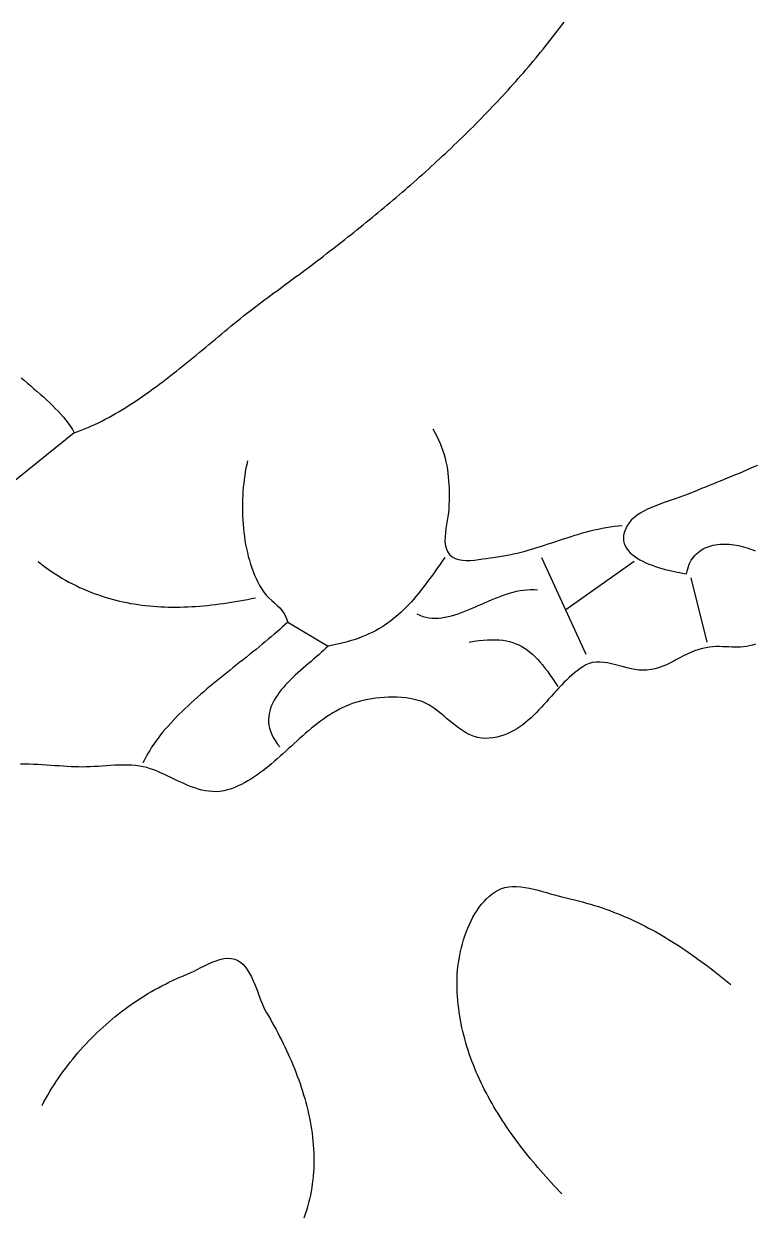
# Model space of a CAD drawing. Header units: millimetres. Extents: x 38 to 1209, y 36 to 1580.
# Drawn here: x 253.5 to 434.7, y 975 to 1271.5 of the extents above; entities that cross this region are included whole.
import ezdxf

# ---------------------------------------------------------------- set-up
doc = ezdxf.new("R2010")
doc.units = ezdxf.units.MM
doc.layers.add('0_0_0', color=3, linetype='Continuous')

msp = doc.modelspace()

# ---------------------------------------------------------------- linework, layer by layer
at = {"layer": '0_0_0'}
for points in [[(252.8224, 1183.6392), (253.6071, 1182.9665), (254.3968, 1182.2915), (255.1888, 1181.6139), (255.9804, 1180.933), (256.769, 1180.2484), (257.5519, 1179.5596), (258.3264, 1178.8662), (259.09, 1178.1675), (259.8398, 1177.4632), (260.5733, 1176.7528), (261.2878, 1176.0356), (261.9806, 1175.3114), (262.6491, 1174.5795), (263.2906, 1173.8394), (263.9025, 1173.0907), (264.482, 1172.3329), (265.0265, 1171.5655), (265.5334, 1170.788), (266, 1170), (266.8567, 1170.2944), (267.7132, 1170.609), (268.5694, 1170.9431), (269.4252, 1171.2963), (270.2806, 1171.6679), (271.1355, 1172.0573), (271.9898, 1172.4641), (272.8435, 1172.8877), (273.6966, 1173.3275), (274.5488, 1173.7829), (275.4002, 1174.2534), (276.2508, 1174.7384), (277.1004, 1175.2374), (277.9489, 1175.7497), (278.7964, 1176.2749), (279.6427, 1176.8124), (280.4878, 1177.3616), (281.3315, 1177.922), (282.174, 1178.4929), (283.015, 1179.0739), (283.8545, 1179.6643), (284.6925, 1180.2637), (285.5288, 1180.8714), (286.3635, 1181.4868), (287.1964, 1182.1095), (288.0275, 1182.7389), (288.8567, 1183.3744), (289.6839, 1184.0154), (290.5092, 1184.6614), (291.3323, 1185.3119), (292.1533, 1185.9661), (292.9721, 1186.6237), (293.7886, 1187.284), (294.6028, 1187.9465), (295.4145, 1188.6107), (296.2238, 1189.2758), (297.0305, 1189.9415), (297.8346, 1190.6071), (298.636, 1191.272), (299.4347, 1191.9358), (300.2306, 1192.5979), (301.0235, 1193.2576), (301.8136, 1193.9144), (302.6006, 1194.5678), (303.3846, 1195.2172), (304.1654, 1195.8621), (304.943, 1196.5018), (305.7173, 1197.1359), (306.4883, 1197.7637), (307.2559, 1198.3848), (308.02, 1198.9984), (308.7806, 1199.6042), (309.5376, 1200.2014), (310.2909, 1200.7897), (311.0404, 1201.3683), (311.7862, 1201.9367), (312.5281, 1202.4944), (313.266, 1203.0409), (314, 1203.5755), (314.7726, 1204.1341), (315.545, 1204.6943), (316.3173, 1205.2559), (317.0893, 1205.8191), (317.861, 1206.3838), (318.6324, 1206.95), (319.4034, 1207.5178), (320.1741, 1208.087), (320.9443, 1208.6579), (321.7141, 1209.2303), (322.4834, 1209.8042), (323.2521, 1210.3797), (324.0203, 1210.9569), (324.7879, 1211.5356), (325.5549, 1212.1159), (326.3212, 1212.6978), (327.0867, 1213.2813), (327.8516, 1213.8665), (328.6157, 1214.4533), (329.3789, 1215.0417), (330.1413, 1215.6318), (330.9029, 1216.2235), (331.6635, 1216.8169), (332.4232, 1217.412), (333.1819, 1218.0088), (333.9396, 1218.6072), (334.6962, 1219.2074), (335.4517, 1219.8093), (336.2061, 1220.4128), (336.9594, 1221.0181), (337.7115, 1221.6252), (338.4623, 1222.234), (339.2119, 1222.8445), (339.9601, 1223.4568), (340.7071, 1224.0709), (341.4526, 1224.6867), (342.1968, 1225.3043), (342.9395, 1225.9238), (343.6808, 1226.545), (344.4205, 1227.168), (345.1587, 1227.7929), (345.8953, 1228.4195), (346.6303, 1229.048), (347.3637, 1229.6784), (348.0954, 1230.3106), (348.8253, 1230.9447), (349.5535, 1231.5806), (350.2799, 1232.2184), (351.0045, 1232.8581), (351.7273, 1233.4997), (352.4481, 1234.1432), (353.167, 1234.7886), (353.884, 1235.4359), (354.5989, 1236.0851), (355.3118, 1236.7363), (356.0227, 1237.3894), (356.7314, 1238.0445), (357.438, 1238.7016), (358.1424, 1239.3606), (358.8447, 1240.0216), (359.5446, 1240.6845), (360.2423, 1241.3495), (360.9377, 1242.0165), (361.6307, 1242.6854), (362.3214, 1243.3564), (363.0096, 1244.0295), (363.6954, 1244.7045), (364.3787, 1245.3816), (365.0595, 1246.0608), (365.7377, 1246.742), (366.4133, 1247.4253), (367.0863, 1248.1107), (367.7566, 1248.7982), (368.4242, 1249.4877), (369.0891, 1250.1794), (369.7512, 1250.8731), (370.4105, 1251.569), (371.067, 1252.267), (371.7206, 1252.9672), (372.3713, 1253.6695), (373.019, 1254.374), (373.6638, 1255.0806), (374.3056, 1255.7894), (374.9443, 1256.5003), (375.5799, 1257.2135), (376.2124, 1257.9288), (376.8417, 1258.6464), (377.4679, 1259.3661), (378.0908, 1260.0881), (378.7105, 1260.8123), (379.3269, 1261.5388), (379.9399, 1262.2675), (380.5496, 1262.9985), (381.1559, 1263.7317), (381.7588, 1264.4672), (382.3582, 1265.2049), (382.9541, 1265.945), (383.5464, 1266.6873), (384.1352, 1267.432), (384.7203, 1268.179), (385.3019, 1268.9283), (385.8797, 1269.6799), (386.4538, 1270.4339), (387.0242, 1271.1902), (387.5908, 1271.9488)], [(266, 1170), (220, 1132.8843), (198, 1114)], [(355, 1171), (355.5218, 1170.0668), (355.9999, 1169.1405), (356.436, 1168.2196), (356.8317, 1167.3028), (357.1886, 1166.3886), (357.5084, 1165.4758), (357.7927, 1164.5628), (358.0431, 1163.6484), (358.2613, 1162.7311), (358.4488, 1161.8097), (358.6075, 1160.8826), (358.7388, 1159.9485), (358.8444, 1159.0061), (358.9259, 1158.0539), (358.985, 1157.0906), (359.0234, 1156.1148), (359.0426, 1155.1251), (359.0443, 1154.1202), (359.0301, 1153.0986), (359.0016, 1152.059), (358.9606, 1151), (358.8885, 1150.1262), (358.7603, 1149.1955), (358.5973, 1148.2217), (358.4208, 1147.2182), (358.2524, 1146.1989), (358.1133, 1145.1774), (358.025, 1144.1672), (358.0088, 1143.1821), (358.0862, 1142.2358), (358.2785, 1141.3418), (358.6072, 1140.5139), (359.1181, 1139.7582), (359.7669, 1139.1805), (360.5326, 1138.7617), (361.3942, 1138.4823), (362.3306, 1138.3229), (363.321, 1138.2643), (364.3443, 1138.287), (365.3796, 1138.3719), (366.4057, 1138.4994), (367.4019, 1138.6504), (368.3469, 1138.8053), (369.22, 1138.945), (370, 1139.0501), (371.0143, 1139.1763), (372.0202, 1139.326), (373.0182, 1139.4977), (374.0088, 1139.6897), (374.9925, 1139.9004), (375.97, 1140.1283), (376.9417, 1140.3717), (377.9083, 1140.6292), (378.8702, 1140.8991), (379.8281, 1141.1798), (380.7824, 1141.4699), (381.7338, 1141.7676), (382.6827, 1142.0714), (383.6298, 1142.3798), (384.5755, 1142.6911), (385.5205, 1143.0038), (386.4652, 1143.3163), (387.4103, 1143.627), (388.3562, 1143.9343), (389.3036, 1144.2367), (390.2529, 1144.5326), (391.2048, 1144.8204), (392.1598, 1145.0985), (393.1184, 1145.3654), (394.0811, 1145.6194), (395.0486, 1145.859), (396.0214, 1146.0826), (397.0001, 1146.2886), (397.9851, 1146.4755), (398.977, 1146.6417), (399.9764, 1146.7855), (400.9839, 1146.9055), (402, 1147)], [(309, 1163), (308.8009, 1162.1207), (308.6176, 1161.2212), (308.4504, 1160.303), (308.2995, 1159.3674), (308.1653, 1158.4161), (308.048, 1157.4504), (307.9481, 1156.4718), (307.8657, 1155.4818), (307.8013, 1154.4818), (307.7551, 1153.4733), (307.7274, 1152.4578), (307.7185, 1151.4367), (307.7288, 1150.4115), (307.7585, 1149.3837), (307.808, 1148.3547), (307.8776, 1147.3259), (307.9675, 1146.2989), (308.0781, 1145.2751), (308.2097, 1144.256), (308.3626, 1143.243), (308.5372, 1142.2376), (308.7336, 1141.2413), (308.9523, 1140.2555), (309.1935, 1139.2817), (309.4576, 1138.3214), (309.7448, 1137.3759), (310.0555, 1136.4469), (310.39, 1135.5357), (310.7485, 1134.6438), (311.1314, 1133.7727), (311.5391, 1132.9238), (311.9717, 1132.0987), (312.4297, 1131.2987), (313.0202, 1130.4229), (313.6566, 1129.6576), (314.324, 1128.9742), (315.0077, 1128.3438), (315.6926, 1127.7376), (316.3641, 1127.127), (317.0073, 1126.4831), (317.6073, 1125.7772), (318.1493, 1124.9806), (318.6185, 1124.0644), (319, 1123), (329, 1117), (328.4508, 1116.4727), (327.8781, 1115.9414), (327.2847, 1115.406), (326.6735, 1114.8662), (326.0476, 1114.3219), (325.4099, 1113.773), (324.7632, 1113.2192), (324.1106, 1112.6605), (323.4551, 1112.0966), (322.7994, 1111.5274), (322.1467, 1110.9528), (321.4998, 1110.3725), (320.8616, 1109.7865), (320.2352, 1109.1946), (319.6235, 1108.5965), (319.0294, 1107.9922), (318.4558, 1107.3815), (317.9058, 1106.7642), (317.3822, 1106.1401), (316.888, 1105.5092), (316.4261, 1104.8712), (315.9995, 1104.226), (315.6112, 1103.5735), (315.264, 1102.9134), (314.9609, 1102.2456), (314.7049, 1101.57), (314.4989, 1100.8864), (314.3459, 1100.1945), (314.2488, 1099.4944), (314.2105, 1098.7858), (314.234, 1098.0685), (314.3223, 1097.3424), (314.4782, 1096.6074), (314.7047, 1095.8632), (315.0049, 1095.1098), (315.3815, 1094.3469), (315.8376, 1093.5744), (316.3761, 1092.7921), (317, 1092)], [(435.6232, 1161.8912), (434.7026, 1161.4887), (433.7803, 1161.0896), (432.8566, 1160.6937), (431.9315, 1160.3009), (431.0052, 1159.9108), (430.0778, 1159.5232), (429.1496, 1159.1378), (428.2207, 1158.7545), (427.2912, 1158.373), (426.3613, 1157.993), (425.4312, 1157.6144), (424.501, 1157.2368), (423.5708, 1156.86), (422.6408, 1156.4838), (421.7113, 1156.108), (420.7823, 1155.7322), (419.8539, 1155.3564), (418.9264, 1154.9801), (418, 1154.6033), (417.2004, 1154.2932), (416.33, 1153.9801), (415.4011, 1153.661), (414.4263, 1153.3328), (413.4181, 1152.9925), (412.3891, 1152.6371), (411.3518, 1152.2635), (410.3187, 1151.8687), (409.3023, 1151.4496), (408.3152, 1151.0032), (407.3698, 1150.5265), (406.4788, 1150.0164), (405.6546, 1149.4699), (404.9097, 1148.884), (404.2568, 1148.2556), (403.7083, 1147.5817), (403.1829, 1146.7593), (402.7863, 1145.9699), (402.512, 1145.213), (402.3533, 1144.488), (402.3039, 1143.7944), (402.3572, 1143.1316), (402.5067, 1142.4992), (402.7458, 1141.8964), (403.068, 1141.3229), (403.4669, 1140.7781), (403.9358, 1140.2614), (404.4684, 1139.7723), (405.058, 1139.3102), (405.6982, 1138.8746), (406.3824, 1138.465), (407.1041, 1138.0809), (407.8568, 1137.7215), (408.634, 1137.3866), (409.4292, 1137.0754), (410.2358, 1136.7875), (411.0473, 1136.5222), (411.8573, 1136.2792), (412.6591, 1136.0578), (413.4463, 1135.8574), (414.2124, 1135.6776), (414.9508, 1135.5179), (415.6551, 1135.3775), (416.3186, 1135.2561), (416.935, 1135.1531), (417.4976, 1135.0679), (418, 1135), (418.1169, 1135.6302), (418.2658, 1136.2296), (418.4456, 1136.7984), (418.6551, 1137.3372), (418.8934, 1137.8462), (419.1591, 1138.3258), (419.4513, 1138.7764), (419.7687, 1139.1983), (420.1104, 1139.592), (420.4752, 1139.9578), (420.8619, 1140.2961), (421.2695, 1140.6072), (421.6968, 1140.8915), (422.1427, 1141.1495), (422.6062, 1141.3813), (423.0861, 1141.5876), (423.5812, 1141.7685), (424.0905, 1141.9245), (424.6129, 1142.056), (425.1473, 1142.1632), (425.6925, 1142.2467), (426.2474, 1142.3068), (426.8109, 1142.3437), (427.3819, 1142.358), (427.9593, 1142.35), (428.5419, 1142.32), (429.1287, 1142.2685), (429.7186, 1142.1957), (430.3104, 1142.1021), (430.9029, 1141.988), (431.4952, 1141.8539), (432.0861, 1141.7), (432.6745, 1141.5268), (433.2592, 1141.3347), (433.8392, 1141.1239), (434.4133, 1140.8949), (434.9804, 1140.648)], [(358, 1139), (357.3548, 1138.0933), (356.7221, 1137.2048), (356.1004, 1136.3342), (355.4882, 1135.4817), (354.8842, 1134.6472), (354.2869, 1133.8308), (353.695, 1133.0324), (353.1068, 1132.252), (352.5212, 1131.4896), (351.9365, 1130.7452), (351.3514, 1130.0189), (350.7645, 1129.3106), (350.1742, 1128.6204), (349.5793, 1127.9481), (348.9782, 1127.2939), (348.3696, 1126.6577), (347.752, 1126.0396), (347.124, 1125.4394), (346.4841, 1124.8573), (345.831, 1124.2932), (345.1631, 1123.7472), (344.4792, 1123.2191), (343.7776, 1122.7091), (343.0571, 1122.2171), (342.3162, 1121.7432), (341.5534, 1121.2872), (340.7674, 1120.8493), (339.9566, 1120.4294), (339.1197, 1120.0275), (338.2553, 1119.6437), (337.3619, 1119.2778), (336.4381, 1118.93), (335.4825, 1118.6002), (334.4935, 1118.2885), (333.4699, 1117.9947), (332.4102, 1117.719), (331.3129, 1117.4613), (330.1766, 1117.2216), (329, 1117)], [(382, 1139), (393, 1115)], [(257, 1138), (257.8379, 1137.35), (258.6797, 1136.7221), (259.5253, 1136.1162), (260.3747, 1135.5318), (261.2279, 1134.9689), (262.0848, 1134.4271), (262.9454, 1133.9061), (263.8097, 1133.4058), (264.6776, 1132.9258), (265.5491, 1132.466), (266.4242, 1132.0259), (267.3028, 1131.6055), (268.185, 1131.2043), (269.0706, 1130.8223), (269.9596, 1130.459), (270.8521, 1130.1144), (271.748, 1129.788), (272.6472, 1129.4797), (273.5497, 1129.1891), (274.4555, 1128.9161), (275.3646, 1128.6604), (276.2769, 1128.4217), (277.1924, 1128.1997), (278.111, 1127.9943), (279.0328, 1127.8051), (279.9577, 1127.6319), (280.8856, 1127.4745), (281.8166, 1127.3325), (282.7506, 1127.2058), (283.6876, 1127.094), (284.6274, 1126.9969), (285.5702, 1126.9143), (286.5159, 1126.8459), (287.4644, 1126.7914), (288.4158, 1126.7506), (289.3699, 1126.7233), (290.3268, 1126.7091), (291.2863, 1126.7078), (292.2486, 1126.7192), (293.2135, 1126.743), (294.1811, 1126.779), (295.1512, 1126.8268), (296.1239, 1126.8863), (297.0991, 1126.9571), (298.0768, 1127.0391), (299.057, 1127.1319), (300.0396, 1127.2354), (301.0247, 1127.3491), (302.0121, 1127.473), (303.0018, 1127.6068), (303.9938, 1127.7501), (304.9881, 1127.9027), (305.9847, 1128.0644), (306.9834, 1128.2349), (307.9844, 1128.414), (308.9875, 1128.6013), (309.9927, 1128.7968), (311, 1129)], [(405, 1138), (388, 1126)], [(419, 1134), (423, 1118)], [(351, 1125), (351.7469, 1124.6578), (352.5017, 1124.3869), (353.2641, 1124.1835), (354.0338, 1124.044), (354.8105, 1123.9646), (355.5941, 1123.9415), (356.3842, 1123.9711), (357.1806, 1124.0497), (357.983, 1124.1734), (358.7912, 1124.3386), (359.605, 1124.5416), (360.424, 1124.7786), (361.2481, 1125.046), (362.0769, 1125.3399), (362.9102, 1125.6567), (363.7478, 1125.9927), (364.5893, 1126.3441), (365.4346, 1126.7071), (366.2834, 1127.0782), (367.1355, 1127.4535), (367.9905, 1127.8294), (368.8482, 1128.202), (369.7085, 1128.5678), (370.5709, 1128.9229), (371.4353, 1129.2637), (372.3014, 1129.5864), (373.1689, 1129.8873), (374.0376, 1130.1626), (374.9073, 1130.4088), (375.7777, 1130.6219), (376.6485, 1130.7984), (377.5194, 1130.9344), (378.3903, 1131.0263), (379.2609, 1131.0703), (380.1308, 1131.0628), (381, 1131)], [(319, 1123), (318.3579, 1122.3933), (317.698, 1121.7846), (317.0211, 1121.1736), (316.3283, 1120.5605), (315.6203, 1119.945), (314.8982, 1119.3271), (314.1629, 1118.7069), (313.4154, 1118.0841), (312.6565, 1117.4587), (311.8873, 1116.8307), (311.1086, 1116.2), (310.3214, 1115.5665), (309.5267, 1114.9302), (308.7253, 1114.2909), (307.9183, 1113.6487), (307.1065, 1113.0035), (306.2909, 1112.3552), (305.4724, 1111.7037), (304.652, 1111.049), (303.8306, 1110.391), (303.0092, 1109.7296), (302.1887, 1109.0649), (301.3699, 1108.3966), (300.554, 1107.7247), (299.7418, 1107.0493), (298.9342, 1106.3701), (298.1321, 1105.6872), (297.3366, 1105.0005), (296.5486, 1104.3098), (295.769, 1103.6153), (294.9987, 1102.9167), (294.2387, 1102.214), (293.4899, 1101.5072), (292.7532, 1100.7962), (292.0297, 1100.0808), (291.3202, 1099.3612), (290.6256, 1098.6371), (289.947, 1097.9085), (289.2852, 1097.1754), (288.6412, 1096.4377), (288.0159, 1095.6954), (287.4103, 1094.9482), (286.8254, 1094.1963), (286.2619, 1093.4395), (285.721, 1092.6778), (285.2034, 1091.911), (284.7102, 1091.1392), (284.2424, 1090.3623), (283.8007, 1089.5801), (283.3863, 1088.7927), (283, 1088)], [(364, 1118), (365.2255, 1118.2109), (366.3955, 1118.378), (367.5124, 1118.501), (368.579, 1118.58), (369.5979, 1118.6149), (370.5718, 1118.6054), (371.5033, 1118.5516), (372.3951, 1118.4533), (373.2499, 1118.3104), (374.0704, 1118.1229), (374.8592, 1117.8906), (375.6189, 1117.6135), (376.3523, 1117.2914), (377.0619, 1116.9242), (377.7505, 1116.512), (378.4208, 1116.0544), (379.0753, 1115.5516), (379.7168, 1115.0033), (380.3479, 1114.4094), (380.9713, 1113.7699), (381.5896, 1113.0848), (382.2055, 1112.3537), (382.8217, 1111.5768), (383.4408, 1110.7539), (384.0655, 1109.8848), (384.6985, 1108.9695), (385.3424, 1108.0079), (386, 1107)], [(435.0705, 1117.5225), (434.3289, 1117.2494), (433.5942, 1117.0442), (432.8642, 1116.8986), (432.1367, 1116.8042), (431.4096, 1116.7526), (430.6807, 1116.7356), (429.9478, 1116.7447), (429.2088, 1116.7716), (428.4614, 1116.8079), (427.7034, 1116.8454), (426.9328, 1116.8756), (426.1473, 1116.8902), (425.3447, 1116.8809), (424.5229, 1116.8393), (423.6798, 1116.757), (422.813, 1116.6257), (421.9204, 1116.4371), (421, 1116.1828), (419.9825, 1115.8342), (419.0182, 1115.4445), (418.0977, 1115.0231), (417.2113, 1114.5797), (416.3496, 1114.124), (415.503, 1113.6656), (414.6622, 1113.2142), (413.8175, 1112.7793), (412.9595, 1112.3706), (412.0787, 1111.9978), (411.1656, 1111.6704), (410.2107, 1111.3981), (409.2044, 1111.1906), (408.1373, 1111.0575), (407, 1111.0085), (406.1042, 1111.0505), (405.1803, 1111.1713), (404.2334, 1111.3543), (403.2688, 1111.5827), (402.2918, 1111.8401), (401.3077, 1112.1096), (400.3217, 1112.3748), (399.3392, 1112.6189), (398.3654, 1112.8254), (397.4055, 1112.9776), (396.4649, 1113.0588), (395.5489, 1113.0524), (394.6626, 1112.9419), (393.8115, 1112.7105), (393.0007, 1112.3417), (392.2656, 1111.9036), (391.5492, 1111.4283), (390.8499, 1110.9188), (390.1661, 1110.3778), (389.4962, 1109.8085), (388.8386, 1109.2137), (388.1918, 1108.5963), (387.5541, 1107.9593), (386.924, 1107.3057), (386.2998, 1106.6384), (385.6801, 1105.9603), (385.0632, 1105.2743), (384.4475, 1104.5835), (383.8315, 1103.8907), (383.2136, 1103.1989), (382.5921, 1102.511), (381.9656, 1101.83), (381.3324, 1101.1588), (380.6909, 1100.5004), (380.0395, 1099.8576), (379.3767, 1099.2335), (378.701, 1098.6309), (378.0106, 1098.0529), (377.304, 1097.5022), (376.5797, 1096.982), (375.836, 1096.4951), (375.0714, 1096.0445), (374.2842, 1095.6331), (373.473, 1095.2639), (372.6361, 1094.9397), (371.7719, 1094.6636), (370.8789, 1094.4384), (369.9554, 1094.2671), (369, 1094.1528), (368.0147, 1094.1173), (367.0709, 1094.1814), (366.1651, 1094.3368), (365.2936, 1094.5751), (364.4532, 1094.8881), (363.6403, 1095.2673), (362.8514, 1095.7045), (362.0832, 1096.1913), (361.3321, 1096.7193), (360.5946, 1097.2803), (359.8673, 1097.8659), (359.1467, 1098.4677), (358.4294, 1099.0775), (357.7119, 1099.6868), (356.9908, 1100.2875), (356.2624, 1100.871), (355.5235, 1101.4291), (354.7705, 1101.9535), (354, 1102.4359), (353.1884, 1102.8608), (352.3122, 1103.2255), (351.38, 1103.5327), (350.4, 1103.7854), (349.3808, 1103.9864), (348.3309, 1104.1385), (347.2586, 1104.2448), (346.1725, 1104.308), (345.081, 1104.331), (343.9926, 1104.3167), (342.9156, 1104.268), (341.8587, 1104.1878), (340.8302, 1104.079), (339.8386, 1103.9444), (338.8924, 1103.7869), (338, 1103.6094), (337.0623, 1103.3857), (336.1441, 1103.1258), (335.2446, 1102.8313), (334.3631, 1102.5037), (333.4985, 1102.1449), (332.6501, 1101.7563), (331.8171, 1101.3398), (330.9987, 1100.8968), (330.1939, 1100.4292), (329.4019, 1099.9384), (328.622, 1099.4262), (327.8532, 1098.8943), (327.0948, 1098.3442), (326.3459, 1097.7777), (325.6057, 1097.1963), (324.8732, 1096.6018), (324.1478, 1095.9958), (323.4285, 1095.3798), (322.7146, 1094.7557), (322.0051, 1094.125), (321.2993, 1093.4894), (320.5963, 1092.8505), (319.8952, 1092.21), (319.1953, 1091.5695), (318.4957, 1090.9308), (317.7955, 1090.2953), (317.094, 1089.6649), (316.3903, 1089.0411), (315.6835, 1088.4256), (314.9728, 1087.82), (314.2574, 1087.226), (313.5365, 1086.6453), (312.8091, 1086.0795), (312.0746, 1085.5302), (311.3319, 1084.9991), (310.5804, 1084.4878), (309.8191, 1083.9981), (309.0472, 1083.5315), (308.2639, 1083.0897), (307.4684, 1082.6743), (306.6598, 1082.287), (305.8373, 1081.9295), (305, 1081.6035), (304.043, 1081.296), (303.0986, 1081.0762), (302.1659, 1080.9385), (301.2442, 1080.8771), (300.3327, 1080.8863), (299.4309, 1080.9603), (298.5378, 1081.0933), (297.6529, 1081.2797), (296.7753, 1081.5137), (295.9043, 1081.7896), (295.0393, 1082.1016), (294.1794, 1082.444), (293.324, 1082.8111), (292.4723, 1083.1971), (291.6236, 1083.5963), (290.7772, 1084.0029), (289.9323, 1084.4113), (289.0882, 1084.8157), (288.2442, 1085.2103), (287.3996, 1085.5894), (286.5535, 1085.9473), (285.7054, 1086.2783), (284.8545, 1086.5765), (284, 1086.8364), (283.0892, 1087.0571), (282.147, 1087.2247), (281.1776, 1087.3447), (280.1852, 1087.4222), (279.174, 1087.4628), (278.1481, 1087.4718), (277.1116, 1087.4545), (276.0689, 1087.4162), (275.024, 1087.3624), (273.9811, 1087.2984), (272.9444, 1087.2295), (271.918, 1087.1612), (270.9063, 1087.0987), (269.9132, 1087.0474), (268.943, 1087.0127), (268, 1087), (267.1077, 1087.0092), (266.1845, 1087.0351), (265.2331, 1087.0753), (264.2566, 1087.1271), (263.2577, 1087.1879), (262.2394, 1087.2554), (261.2044, 1087.3268), (260.1558, 1087.3997), (259.0963, 1087.4716), (258.0288, 1087.5398), (256.9563, 1087.6018), (255.8815, 1087.6551), (254.8073, 1087.6971), (253.7368, 1087.7254), (252.6726, 1087.7372)], [(387, 981), (386.3288, 981.7051), (385.6606, 982.4152), (384.9955, 983.1303), (384.3338, 983.8504), (383.6757, 984.5756), (383.0216, 985.3057), (382.3718, 986.0408), (381.7264, 986.7809), (381.0857, 987.5259), (380.4501, 988.2759), (379.8197, 989.0309), (379.1949, 989.7908), (378.576, 990.5557), (377.9631, 991.3256), (377.3566, 992.1004), (376.7568, 992.8801), (376.1639, 993.6648), (375.5781, 994.4543), (374.9998, 995.2489), (374.4292, 996.0483), (373.8665, 996.8526), (373.3122, 997.6619), (372.7663, 998.4761), (372.2293, 999.2951), (371.7013, 1000.1191), (371.1826, 1000.9479), (370.6736, 1001.7816), (370.1744, 1002.6202), (369.6854, 1003.4637), (369.2067, 1004.3121), (368.7388, 1005.1653), (368.2818, 1006.0233), (367.836, 1006.8863), (367.4017, 1007.754), (366.9792, 1008.6267), (366.5687, 1009.5041), (366.1705, 1010.3864), (365.7849, 1011.2735), (365.4121, 1012.1655), (365.0524, 1013.0622), (364.7061, 1013.9638), (364.3734, 1014.8702), (364.0546, 1015.7814), (363.7501, 1016.6973), (363.4599, 1017.6181), (363.1845, 1018.5437), (362.9241, 1019.474), (362.679, 1020.4092), (362.4494, 1021.3491), (362.2356, 1022.2938), (362.0379, 1023.2432), (361.8565, 1024.1974), (361.6917, 1025.1563), (361.5438, 1026.12), (361.4131, 1027.0885), (361.2997, 1028.0616), (361.2041, 1029.0396), (361.1264, 1030.0222), (361.067, 1031.0096), (361.026, 1032.0016), (361.0038, 1032.9984), (361.0007, 1034), (361.0185, 1034.8095), (361.0619, 1035.6522), (361.1311, 1036.5243), (361.2266, 1037.422), (361.3484, 1038.3415), (361.4968, 1039.2791), (361.6722, 1040.2308), (361.8748, 1041.1931), (362.1048, 1042.162), (362.3625, 1043.1337), (362.6482, 1044.1046), (362.9621, 1045.0708), (363.3045, 1046.0284), (363.6757, 1046.9739), (364.0759, 1047.9032), (364.5054, 1048.8128), (364.9645, 1049.6987), (365.4533, 1050.5572), (365.9722, 1051.3845), (366.5215, 1052.1768), (367.1014, 1052.9304), (367.7121, 1053.6413), (368.3539, 1054.306), (369.0272, 1054.9205), (369.7321, 1055.4811), (370.4689, 1055.984), (371.2378, 1056.4254), (372.0393, 1056.8016), (372.904, 1057.0912), (373.825, 1057.2701), (374.7937, 1057.3498), (375.8014, 1057.3418), (376.8396, 1057.2579), (377.8996, 1057.1095), (378.9727, 1056.9084), (380.0505, 1056.666), (381.1242, 1056.3941), (382.1853, 1056.1041), (383.2252, 1055.8077), (384.2352, 1055.5165), (385.2067, 1055.242), (386.1312, 1054.996), (387, 1054.79), (388.0631, 1054.5527), (389.1121, 1054.3064), (390.1472, 1054.0511), (391.1688, 1053.7868), (392.1775, 1053.5134), (393.1734, 1053.2309), (394.1572, 1052.9393), (395.1292, 1052.6387), (396.0897, 1052.3289), (397.0393, 1052.01), (397.9783, 1051.682), (398.9071, 1051.3448), (399.8261, 1050.9984), (400.7357, 1050.6429), (401.6364, 1050.2782), (402.5286, 1049.9043), (403.4125, 1049.5212), (404.2888, 1049.1288), (405.1577, 1048.7272), (406.0197, 1048.3163), (406.8752, 1047.8962), (407.7246, 1047.4668), (408.5683, 1047.028), (409.4067, 1046.58), (410.2402, 1046.1227), (411.0692, 1045.656), (411.8942, 1045.18), (412.7155, 1044.6946), (413.5335, 1044.1998), (414.3487, 1043.6956), (415.1615, 1043.1821), (415.9722, 1042.6591), (416.7813, 1042.1267), (417.5892, 1041.5848), (418.3963, 1041.0335), (419.2029, 1040.4727), (420.0096, 1039.9025), (420.8167, 1039.3227), (421.6246, 1038.7334), (422.4338, 1038.1346), (423.2445, 1037.5263), (424.0573, 1036.9085), (424.8726, 1036.281), (425.6907, 1035.644), (426.5121, 1034.9974), (427.3372, 1034.3412), (428.1663, 1033.6754), (429, 1033)], [(258, 1003), (258.4607, 1003.8592), (258.9349, 1004.7131), (259.4222, 1005.5614), (259.9226, 1006.404), (260.4358, 1007.2407), (260.9616, 1008.0712), (261.5, 1008.8954), (262.0506, 1009.713), (262.6134, 1010.5239), (263.1882, 1011.3278), (263.7748, 1012.1246), (264.373, 1012.9141), (264.9826, 1013.6961), (265.6035, 1014.4703), (266.2355, 1015.2366), (266.8785, 1015.9948), (267.5322, 1016.7447), (268.1965, 1017.486), (268.8712, 1018.2187), (269.5561, 1018.9424), (270.2511, 1019.657), (270.9559, 1020.3623), (271.6705, 1021.0581), (272.3946, 1021.7442), (273.1281, 1022.4204), (273.8708, 1023.0865), (274.6224, 1023.7423), (275.383, 1024.3876), (276.1522, 1025.0222), (276.9298, 1025.6459), (277.7159, 1026.2586), (278.51, 1026.8599), (279.3121, 1027.4498), (280.1221, 1028.028), (280.9396, 1028.5943), (281.7646, 1029.1485), (282.5969, 1029.6905), (283.4363, 1030.22), (284.2826, 1030.7368), (285.1357, 1031.2408), (285.9954, 1031.7316), (286.8615, 1032.2093), (287.7338, 1032.6734), (288.6121, 1033.124), (289.4964, 1033.5606), (290.3864, 1033.9832), (291.2819, 1034.3916), (292.1828, 1034.7855), (293.0889, 1035.1647), (294, 1035.5292), (294.7916, 1035.867), (295.6276, 1036.2681), (296.5013, 1036.7131), (297.4059, 1037.1824), (298.3345, 1037.6566), (299.2802, 1038.1162), (300.2364, 1038.5418), (301.1962, 1038.9139), (302.1528, 1039.2131), (303.0994, 1039.42), (304.0291, 1039.5149), (304.9352, 1039.4786), (305.8109, 1039.2916), (306.5654, 1038.9759), (307.2584, 1038.5316), (307.8949, 1037.9727), (308.4798, 1037.3133), (309.0184, 1036.5675), (309.5155, 1035.7494), (309.9762, 1034.873), (310.4057, 1033.9523), (310.8089, 1033.0016), (311.1909, 1032.0348), (311.5568, 1031.066), (311.9115, 1030.1093), (312.2602, 1029.1788), (312.6078, 1028.2886), (312.9595, 1027.4526), (313.3203, 1026.685), (313.6952, 1026), (314.1809, 1025.1827), (314.6616, 1024.3578), (315.137, 1023.5254), (315.6066, 1022.6857), (316.07, 1021.8389), (316.527, 1020.9852), (316.977, 1020.1248), (317.4198, 1019.258), (317.8549, 1018.3849), (318.2819, 1017.5057), (318.7005, 1016.6206), (319.1103, 1015.7299), (319.511, 1014.8338), (319.902, 1013.9324), (320.2832, 1013.026), (320.6539, 1012.1147), (321.014, 1011.1989), (321.363, 1010.2786), (321.7005, 1009.3541), (322.0262, 1008.4255), (322.3396, 1007.4932), (322.6405, 1006.5573), (322.9283, 1005.618), (323.2028, 1004.6755), (323.4635, 1003.73), (323.71, 1002.7818), (323.9421, 1001.831), (324.1592, 1000.8778), (324.3611, 999.9224), (324.5473, 998.9651), (324.7175, 998.0061), (324.8713, 997.0455), (325.0082, 996.0836), (325.128, 995.1206), (325.2302, 994.1566), (325.3145, 993.1919), (325.3804, 992.2267), (325.4276, 991.2612), (325.4558, 990.2956), (325.4645, 989.3301), (325.4533, 988.3649), (325.4219, 987.4003), (325.3699, 986.4363), (325.297, 985.4733), (325.2026, 984.5114), (325.0865, 983.5508), (324.9483, 982.5918), (324.7875, 981.6345), (324.6039, 980.6792), (324.397, 979.7261), (324.1664, 978.7753), (323.9118, 977.8271), (323.6328, 976.8817), (323.3289, 975.9392), (323, 975)]]:
    msp.add_lwpolyline(points, dxfattribs=at)

doc.saveas('drawing.dxf')
